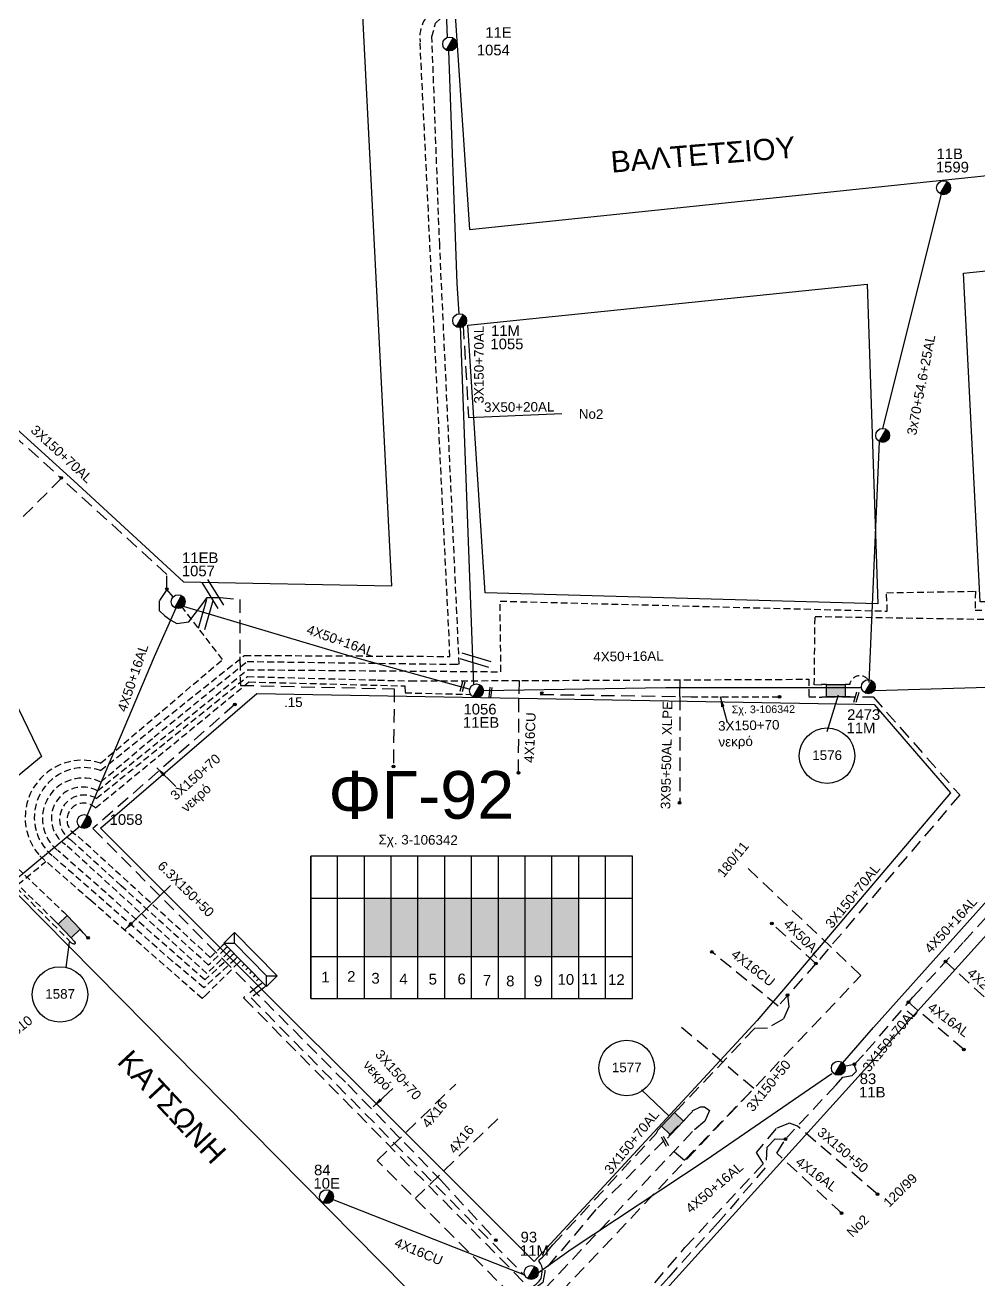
# Model space of a CAD drawing. Header units: millimetres. Extents: x 751 to 1825, y 360 to 872.
# Drawn here: x 1026.2 to 1115.8, y 425.4 to 543.4 of the extents above; entities that cross this region are included whole.
import ezdxf

# ---------------------------------------------------------------- set-up
doc = ezdxf.new("R2010")
doc.units = ezdxf.units.MM
doc.linetypes.add('DASHED', pattern=[19.05, 12.7, -6.35])
for name, color, linetype in [('Link Box 4 Διευθύνσεων', 7, 'Continuous'), ('Άγνωστα', 7, 'Continuous'), ('Ασφαλειοκιβώτια Χ.Τ 12 αναχωρήσεων', 7, 'Continuous'), ('Γυμνά εναέρια ΧΤ (3Φ)   4x16CU', 7, 'Continuous'), ('Γυμνά εναέρια ΧΤ και ΦΟΠ (3Φ)   4x50+16AL', 7, 'Continuous'), ('Επιγραφές - Σχήματα', 7, 'Continuous'), ('Καλώδια ΧΤ   3x150+50AL', 7, 'DASHED'), ('Καλώδια ΧΤ   3x150+50AL XLPE', 7, 'DASHED'), ('Καλώδια ΧΤ   3x150+50CU', 7, 'DASHED'), ('Καλώδια ΧΤ   3x150+70AL', 7, 'DASHED'), ('Καλώδια ΧΤ   3x150AL+50XLPE', 7, 'DASHED'), ('Καλώδια ΧΤ   3x95+50 AL XLPE', 7, 'DASHED'), ('Μηχανική τομή', 7, 'Continuous'), ('Στύλος ΦΜ', 7, 'Continuous'), ('Στύλος ΦΜ @ 1', 7, 'Continuous'), ('Συνδέσεις', 7, 'Continuous'), ('Συνεστραμμένα ΧΤ   3x70+54.6+25 AL', 7, 'SYN_LINE'), ('Τομή', 7, 'Continuous'), ('Υποσταθμός πόλεως', 7, 'Continuous'), ('Υπόβαθρο ΔΕΗ', 7, 'Continuous'), ('Υπόγεια Καλώδια Δικτύου ΧΤ   .15', 7, 'DASHED'), ('Υπόγεια καλώδια Δικτύου ΧΤ και Παρ. ΧΤ - 3X150+70 AL', 7, 'DASHED'), ('Υπόγεια καλώδια Παροχών ΧΤ   4x16AL', 7, 'DASHED'), ('Υπόγεια καλώδια Παροχών ΧΤ   4x16CU', 7, 'DASHED'), ('Υπόγεια καλώδια Παροχών ΧΤ   4x25', 7, 'DASHED'), ('Υπόγεια καλώδια Παροχών ΧΤ   4x50AL', 7, 'DASHED')]:
    doc.layers.add(name, color=color, linetype=linetype)
doc.styles.get("Standard").update_dxf_attribs({"font": 'ARIAL.TTF'})
doc.linetypes.add('SYN_LINE', pattern='A,0.5,-0.0001,["/\\/\\/\\/",Standard,S=0.1,R=0,X=0,Y=-0.05],-0.25', length=0.7501)
doc.dimstyles.new('ISO-25', dxfattribs={"dimtxt": 2.5, "dimasz": 2.5, "dimexe": 1.25, "dimexo": 0.625, "dimtad": 1, "dimtxsty": 'Standard', "dimcen": 2.5, "dimadec": 0, "dimazin": 0, "dimtfac": 1, "dimtmove": 0, "dimatfit": 3, "dimfxl": 1, "dimarcsym": 0})

# ---------------------------------------------------------------- blocks, each defined once
blk = doc.blocks.new('ΥΠΑΡΧΩΝ ΤΣΙΜΕΝΤΕΝΙΟΣ ΣΤΥΛΟΣ')
at = {"layer": 'Στύλος ΦΜ'}
blk.add_hatch(color=256, dxfattribs=at).paths.add_polyline_path([(-1.29, -2.28, 0.574793), (2.62, 0, 0.268822), (1.3, 2.27)])
blk.add_line((-1.29, -2.28), (1.3, 2.27), dxfattribs=at)
blk.add_circle((0, 0), 2.62, dxfattribs=at)
at = {"layer": 'Στύλος ΦΜ', "flags": 4}
for tag, p in [('ΑΡΙΘΜΟΣ', (-4.68, 8.05)), ('ΤΥΠΟΣ', (-4.91, 3.03))]:
    blk.add_attdef(tag, p, '', height=4, dxfattribs=at)
blk = doc.blocks.new('ΜΗΧΑΝΙΚΗ ΤΟΜΗ')
at = {"layer": 'Μηχανική τομή', "ltscale": 40}
for p, q in [((-1.89, 0.78), (1.89, 0.78)), ((1.89, 0), (-1.89, 0))]:
    blk.add_line(p, q, dxfattribs=at)
blk = doc.blocks.new('_ΣΥΝΔΕΣΗ')
at = {"layer": 'Συνδέσεις', "linetype": 'SYN_LINE', "ltscale": 40}
blk.add_hatch(color=256, dxfattribs=at).paths.add_polyline_path([(0.5, -0.01, 1), (-0.5, -0.01, 1)])
at = {"layer": 'Συνδέσεις'}
blk.add_circle((0, -0.01), 0.5, dxfattribs=at)
blk = doc.blocks.new('ΤΟΜΗ')
at = {"layer": 'Τομή', "ltscale": 40}
for p, q in [((-5.68, 0), (5.68, 0)), ((5.68, -2.33), (-5.68, -2.33))]:
    blk.add_line(p, q, dxfattribs=at)
blk = doc.blocks.new('ΥΠΟΣΤΑΘΜΟΣ ΠΟΛΕΩΣ 13 ΑΝΑΧΩΡΗΣΕΩΝ')
at = {"layer": 'Υποσταθμός πόλεως', "ltscale": 40}
for p, q in [((-11.12, -2.82), (-11.12, -4)), ((-9.53, -2.82), (-9.53, -4)), ((-7.77, -2.82), (-7.77, -4)), ((-5.99, -2.82), (-5.99, -4)), ((-4.14, -2.82), (-4.14, -4)), ((-2.3, -2.82), (-2.3, -4)), ((-0.43, -2.82), (-0.43, -4)), ((1.54, -2.82), (1.54, -4)), ((3.43, -2.82), (3.43, -4)), ((5.39, -2.82), (5.39, -4)), ((7.32, -2.82), (7.32, -4)), ((9.32, -2.82), (9.32, -4)), ((11.11, -2.82), (11.11, -4))]:
    blk.add_line(p, q, dxfattribs=at)
blk.add_lwpolyline([(-11.43, 2.82), (11.43, 2.82), (11.43, -2.82), (-11.43, -2.82)], close=True, dxfattribs=at)
for points in [[(-8.62, 0), (-11.43, 2.82)], [(-11.43, -2.82), (-8.62, 0)], [(-8.62, 0), (8.62, 0)], [(8.62, 0), (11.43, 2.82)], [(11.43, -2.82), (8.62, 0)]]:
    blk.add_lwpolyline(points, dxfattribs=at)
at = {"layer": 'Υποσταθμός πόλεως', "linetype": 'SYN_LINE', "ltscale": 40, "flags": 1}
for tag, p in [('ΜΕΤΑΣΧΗΜΑΤΙΣΜΟΣ', (12.22, 1.68)), ('ΙΣΧΥΣ', (12.2, -1.11)), ('ΑΡΙΘΜΟΣ', (12.32, -3.83))]:
    blk.add_attdef(tag, p, '', height=1.8, dxfattribs=at)
blk = doc.blocks.new('LINK BOX 4 ΑΝΑΧΩΡΗΣΕΩΝ')
at = {"layer": 'Link Box 4 Διευθύνσεων', "ltscale": 40}
blk.add_hatch(color=256, dxfattribs=at).paths.add_polyline_path([(-3.54, 0), (-3.54, -4.67), (3.54, -4.67), (3.54, 0)])
for p, q in [((-3.54, 0), (-5.33, 0)), ((5.33, 0), (3.54, 0)), ((-3.54, -4.67), (-5.33, -4.67)), ((5.33, -4.67), (3.54, -4.67))]:
    blk.add_line(p, q, dxfattribs=at)
blk.add_lwpolyline([(-3.54, -4.67), (-3.54, 0), (3.54, 0), (3.54, -4.67)], close=True, dxfattribs=at)

msp = doc.modelspace()

# ---------------------------------------------------------------- hatches: boundary and pattern name
at = {"layer": 'Επιγραφές - Σχήματα'}
h = msp.add_hatch(color=6, dxfattribs=at)
h.dxf.hatch_style = 1
h.paths.add_polyline_path([(1060.59, 461.35), (1058.07, 461.35), (1058.07, 455.85), (1060.59, 455.85)])
h = msp.add_hatch(color=3, dxfattribs=at)
h.dxf.hatch_style = 1
h.paths.add_polyline_path([(1063.11, 461.35), (1060.59, 461.35), (1060.59, 455.85), (1063.11, 455.85)])
h = msp.add_hatch(color=1, dxfattribs=at)
h.dxf.hatch_style = 1
h.paths.add_polyline_path([(1065.63, 461.35), (1063.11, 461.35), (1063.11, 455.85), (1065.63, 455.85)])
h = msp.add_hatch(color=40, dxfattribs=at)
h.dxf.hatch_style = 1
h.paths.add_polyline_path([(1068.15, 461.35), (1065.63, 461.35), (1065.63, 455.85), (1068.15, 455.85)])
h = msp.add_hatch(color=85, dxfattribs=at)
h.dxf.hatch_style = 1
h.paths.add_polyline_path([(1070.67, 461.35), (1068.15, 461.35), (1068.15, 455.85), (1070.67, 455.85)])
h = msp.add_hatch(color=14, dxfattribs=at)
h.dxf.hatch_style = 1
h.paths.add_polyline_path([(1073.19, 461.35), (1070.67, 461.35), (1070.67, 455.85), (1073.19, 455.85)])
h = msp.add_hatch(color=4, dxfattribs=at)
h.dxf.hatch_style = 1
h.paths.add_polyline_path([(1075.71, 461.35), (1073.19, 461.35), (1073.19, 455.85), (1075.71, 455.85)])
h = msp.add_hatch(color=2, dxfattribs=at)
h.dxf.hatch_style = 1
h.paths.add_polyline_path([(1078.23, 461.35), (1075.71, 461.35), (1075.71, 455.85), (1078.23, 455.85)])

# ---------------------------------------------------------------- linework, layer by layer
at = {"layer": 'Άγνωστα', "color": 151, "ltscale": 0.1}
msp.add_lwpolyline([(1067.87, 506.53), (1076.65, 506.93)], dxfattribs=at)
at = {"layer": 'Ασφαλειοκιβώτια Χ.Τ 12 αναχωρήσεων', "ltscale": 40}
for p, q in [((1053.03, 451.9), (1053.03, 465.29)), ((1055.55, 451.9), (1055.55, 465.29)), ((1058.07, 451.9), (1058.07, 465.29)), ((1060.59, 451.9), (1060.59, 465.29)), ((1063.11, 451.9), (1063.11, 465.29)), ((1065.63, 451.9), (1065.63, 465.29)), ((1068.15, 451.9), (1068.15, 465.29)), ((1070.67, 451.9), (1070.67, 465.29)), ((1073.19, 451.9), (1073.19, 465.29)), ((1075.71, 451.9), (1075.71, 465.29)), ((1078.23, 451.9), (1078.23, 465.29)), ((1080.75, 451.9), (1080.75, 465.29)), ((1053.03, 461.35), (1083.27, 461.35)), ((1053.03, 455.85), (1083.27, 455.85))]:
    msp.add_line(p, q, dxfattribs=at)
at = {"layer": 'Ασφαλειοκιβώτια Χ.Τ 12 αναχωρήσεων'}
msp.add_lwpolyline([(1083.27, 451.9), (1083.27, 465.29), (1053.03, 465.29), (1053.03, 451.9)], close=True, dxfattribs=at)
at = {"layer": 'Γυμνά εναέρια ΧΤ (3Φ)   4x16CU', "color": 2, "linetype": 'SYN_LINE', "ltscale": 10}
msp.add_lwpolyline([(1073.17, 425.88), (1055.06, 433.01)], dxfattribs=at)
at = {"layer": 'Γυμνά εναέρια ΧΤ και ΦΟΠ (3Φ)   4x50+16AL', "color": 151, "ltscale": 0.1}
for points in [[(1065.27, 557.47), (1065.85, 542.28)], [(1065.99, 541.02), (1066.76, 519.13), (1066.96, 516.3)], [(1067.07, 515.13), (1068.33, 481.4)]]:
    msp.add_lwpolyline(points, dxfattribs=at)
at = {"layer": 'Γυμνά εναέρια ΧΤ και ΦΟΠ (3Φ)   4x50+16AL', "color": 85, "ltscale": 0.1}
for points in [[(1040.34, 488.6), (1038.32, 484.03), (1031.9, 468.92)], [(1003.62, 445.17), (1013.96, 453.73), (1031.31, 468.11)]]:
    msp.add_lwpolyline(points, dxfattribs=at)
at = {"layer": 'Γυμνά εναέρια ΧΤ και ΦΟΠ (3Φ)   4x50+16AL', "color": 3, "ltscale": 0.1}
for points in [[(1041.05, 488.79), (1057.02, 484.03), (1067.89, 481.01)], [(1106.05, 480.88), (1136.75, 481.76)], [(1069.27, 480.86), (1086.4, 481.15), (1104.75, 481.15)]]:
    msp.add_lwpolyline(points, dxfattribs=at)
at = {"layer": 'Γυμνά εναέρια ΧΤ και ΦΟΠ (3Φ)   4x50+16AL', "color": 2, "ltscale": 0.1}
for points in [[(1103.03, 445.83), (1105.95, 449.17), (1118.22, 462.91), (1136.54, 481.63)], [(1074.45, 426.13), (1077.51, 428.33), (1090.2, 436.73), (1102.02, 444.84)]]:
    msp.add_lwpolyline(points, dxfattribs=at)
at = {"layer": 'Γυμνά εναέρια ΧΤ και ΦΟΠ (3Φ)   4x50+16AL', "color": 30, "linetype": 'DASHED', "ltscale": 0.1}
msp.add_lwpolyline([(1075.03, 426.36), (1075.05, 426.2), (1074.85, 425.2), (1073.59, 424.25), (1067.6, 417.59), (1059.67, 409.07), (1048.53, 396.78), (1048.53, 396.78)], dxfattribs=at)
at = {"layer": 'Επιγραφές - Σχήματα', "color": 1}
for points in [[(1072.61, 480.54), (1072.64, 481.81)], [(1087.72, 480.29), (1087.75, 481.88)], [(1031.64, 458.08), (1032.08, 457.62)]]:
    msp.add_lwpolyline(points, dxfattribs=at)
at = {"layer": 'Επιγραφές - Σχήματα', "color": 7}
for points in [[(1102.6, 480.43), (1101.55, 476.99)], [(1030.03, 454.81), (1030.35, 457.2)], [(1084.13, 443.3), (1086.74, 440.82)]]:
    msp.add_lwpolyline(points, dxfattribs=at)
at = {"layer": 'Επιγραφές - Σχήματα', "ltscale": 0.1}
for centre in [(1101.57, 474.73), (1029.46, 452.28), (1082.73, 445.37)]:
    msp.add_circle(centre, 2.61, dxfattribs=at)
at = {"layer": 'Καλώδια ΧΤ   3x150+50AL', "color": 14, "ltscale": 0.05}
msp.add_lwpolyline([(1045.94, 455.61), (1042.99, 452.9), (1040.01, 455.42), (1028.79, 465.28, -0.8428), (1033.27, 473.35), (1046.8, 484.17), (1066.12, 484.07), (1063.31, 541.88), (1063.31, 541.88, -0.3437), (1065.22, 545.2), (1064.67, 557.61)], format="xyb", dxfattribs=at)
at = {"layer": 'Καλώδια ΧΤ   3x150+50AL', "color": 85, "ltscale": 0.05}
msp.add_lwpolyline([(1045.61, 455.94), (1043.07, 453.64), (1029.25, 465.82, -0.896382), (1033.29, 472.26), (1038.3, 476.5), (1047.04, 483.6), (1066.26, 483.33), (1066.99, 483.33), (1065.15, 522.77), (1064.42, 542.36), (1064.77, 543.64), (1065.45, 544.28), (1066.08, 544.52), (1066.04, 547.03), (1071.68, 547.36)], format="xyb", dxfattribs=at)
at = {"layer": 'Καλώδια ΧΤ   3x150+50AL', "color": 40, "ltscale": 0.05}
msp.add_lwpolyline([(1045.3, 456.25), (1043.26, 454.25), (1029.97, 466.39, -0.959237), (1032.98, 471.43), (1047.09, 482.82), (1070.91, 482.63), (1070.83, 489.27), (1107.23, 488.33), (1107.17, 490.06), (1115.52, 490.2), (1115.48, 488.43), (1123.32, 488.48), (1130.07, 495.56, 0.74196), (1132.24, 497.76)], format="xyb", dxfattribs=at)
at = {"layer": 'Καλώδια ΧΤ   3x150+50AL', "color": 6, "ltscale": 0.05}
msp.add_lwpolyline([(1046.26, 455.28), (1043.16, 452.22), (1042.83, 451.9), (1032.34, 461.12), (1027.56, 465.31, -0.769807), (1033.27, 474.03), (1044.74, 483.78), (1040.56, 489.22)], format="xyb", dxfattribs=at)
at = {"layer": 'Καλώδια ΧΤ   3x150+50AL', "color": 1, "ltscale": 0.05}
for points in [[(1101.07, 481.38), (1100.37, 481.4), (1100.44, 487.83), (1123.34, 487.46), (1125.06, 488.67), (1136.84, 482.49)], [(1023.88, 462.83), (1025.47, 464.17), (1029.81, 460.01)]]:
    msp.add_lwpolyline(points, dxfattribs=at)
msp.add_lwpolyline([(1044.99, 456.57), (1043.43, 455.04), (1035.19, 462.51), (1030.46, 466.81, -0.977207), (1032.87, 470.72), (1047.08, 482.18), (1059.32, 481.85), (1062.4, 481.76), (1096.73, 481.91), (1099.86, 481.93), (1099.87, 480.27), (1101.07, 480.25)], format="xyb", dxfattribs=at)
at = {"layer": 'Καλώδια ΧΤ   3x150+50AL', "color": 3, "ltscale": 0.05}
msp.add_lwpolyline([(1044.71, 456.85), (1043.58, 455.77), (1031.02, 467.27, -1.186446), (1032.78, 469.82), (1047.22, 481.67), (1061.89, 481.3), (1061.9, 480.65), (1068.11, 480.5)], format="xyb", dxfattribs=at)
at = {"layer": 'Καλώδια ΧΤ   3x150+50AL', "color": 7, "ltscale": 0.05}
msp.add_lwpolyline([(1088.8, 480.28), (1097.06, 480.26)], dxfattribs=at)
at = {"layer": 'Καλώδια ΧΤ   3x150+50AL', "color": 6, "ltscale": 0.05}
for points in [[(1028.97, 459.21), (1025.5, 462.61), (1028.12, 464.79)], [(1030.79, 457.3), (1030.89, 457.14), (1030.88, 457.1), (1030.87, 457.07), (1030.85, 457.04), (1030.81, 457.02), (1030.79, 457.02), (1030.75, 457.02), (1030.73, 457.03), (1030.69, 457.04), (1030.66, 457.05), (1030.61, 457.07), (1030.57, 457.11), (1030.52, 457.15), (1025.26, 462.44), (1024.72, 462.02)]]:
    msp.add_lwpolyline(points, dxfattribs=at)
at = {"layer": 'Καλώδια ΧΤ   3x150+50AL', "color": 7, "ltscale": 0.1}
msp.add_lwpolyline([(1143.55, 410.12), (1135.59, 415.55), (1134.73, 416.13), (1130.88, 411), (1129.85, 411.04), (1119.81, 397.65), (1113.66, 389.96), (1114.27, 387.01), (1112.87, 385.08), (1111.04, 384.16), (1107.98, 384.55), (1106.4, 386.5), (1090.9, 386.8), (1088.71, 385.82), (1086.13, 386.16), (1085.03, 386.75), (1072.6, 387.83), (1062, 388.75), (1059.54, 396.61), (1050.99, 397.28), (1076.56, 424.3), (1104.75, 454.07), (1093.83, 464.43)], dxfattribs=at)
at = {"layer": 'Καλώδια ΧΤ   3x150+50AL', "color": 4, "ltscale": 0.1}
for points in [[(1048.3, 453.25), (1046.72, 451.96), (1073.58, 424.69), (1073.95, 424.85), (1074.23, 425.02), (1074.51, 425.31), (1074.68, 425.57), (1074.76, 425.94), (1074.8, 426.19), (1074.81, 426.46), (1074.77, 426.73), (1074.62, 426.99), (1074.52, 427.16), (1074.5, 427.32), (1074.82, 427.56), (1075.16, 427.92), (1075.38, 428.22), (1075.61, 428.5), (1075.79, 428.74), (1085.55, 439.25), (1085.73, 439.62)], [(1059.27, 436.67), (1066.66, 443.85)], [(1088.89, 441.33), (1089.67, 441.7), (1090.06, 441.72), (1090.51, 441.37), (1090.08, 440.36), (1088.93, 439.4), (1073.23, 422.68), (1059.27, 436.67)], [(1062.84, 433.09), (1070.74, 440.71)]]:
    msp.add_lwpolyline(points, dxfattribs=at)
at = {"layer": 'Καλώδια ΧΤ   3x150+50AL', "color": 2, "linetype": 'DASHED', "ltscale": 0.1}
msp.add_lwpolyline([(1106.31, 433.5), (1098.79, 439.89)], dxfattribs=at)
at = {"layer": 'Καλώδια ΧΤ   3x150+50AL', "color": 1, "ltscale": 0.05}
msp.add_arc((1104.66, 481.28), 0.976, 37.4724, 172.3152, dxfattribs=at)
at = {"layer": 'Καλώδια ΧΤ   3x150+50AL XLPE', "color": 151, "linetype": 'DASHED', "ltscale": 0.1}
for points in [[(1104.11, 445.69), (1105.26, 446.9), (1109.64, 452.02), (1114.43, 457.23), (1117.33, 460.42)], [(1096.86, 437.34), (1097.65, 438.68), (1102.43, 443.79), (1103.06, 444.49), (1103.94, 444.65), (1104.33, 445.07), (1104.11, 445.69), (1103.06, 445.48)], [(1058.68, 394.97), (1061.59, 398.49), (1066.85, 404.33), (1073.57, 411.74), (1079.18, 417.92), (1088.2, 428.47), (1095.89, 436.7), (1095.95, 437.92), (1096.68, 438.71), (1097.65, 438.68), (1097.65, 438.68)]]:
    msp.add_lwpolyline(points, dxfattribs=at)
at = {"layer": 'Καλώδια ΧΤ   3x150+50CU', "color": 2, "ltscale": 0.1}
msp.add_lwpolyline([(1048.63, 452.9), (1047.43, 451.96), (1073.14, 425.84)], dxfattribs=at)
at = {"layer": 'Καλώδια ΧΤ   3x150+50CU', "color": 4, "ltscale": 0.1}
msp.add_lwpolyline([(1087.23, 437.49), (1088.18, 436.71), (1094.68, 443.43), (1087.69, 449.36)], dxfattribs=at)
at = {"layer": 'Καλώδια ΧΤ   3x150+70AL', "color": 6, "linetype": 'DASHED', "ltscale": 0.1}
for points in [[(1010.91, 517.64), (1010.91, 517.64), (1010.91, 517.64), (1010.91, 517.64), (1029.58, 500.82)], [(1040.08, 489.67), (1039.49, 490.38), (1039.49, 491.79), (1029.58, 500.82)]]:
    msp.add_lwpolyline(points, dxfattribs=at)
at = {"layer": 'Καλώδια ΧΤ   3x150AL+50XLPE', "color": 2, "linetype": 'DASHED', "ltscale": 0.1}
msp.add_lwpolyline([(1098.79, 439.89), (1098.03, 440.18), (1096.78, 439.68), (1094.91, 437.43), (1095.76, 435.99), (1091.33, 430.82), (1086.68, 425.7), (1079.4, 417.41)], dxfattribs=at)
at = {"layer": 'Καλώδια ΧΤ   3x95+50 AL XLPE', "color": 1, "linetype": 'DASHED', "ltscale": 0.1}
msp.add_lwpolyline([(1087.72, 480.29), (1087.72, 470.29)], dxfattribs=at)
at = {"layer": 'Συνεστραμμένα ΧΤ   3x70+54.6+25 AL', "color": 1, "linetype": 'SYN_LINE', "ltscale": 10}
msp.add_lwpolyline([(1112.29, 527.54), (1106.77, 505.51)], dxfattribs=at)
at = {"layer": 'Συνεστραμμένα ΧΤ   3x70+54.6+25 AL', "color": 1, "linetype": 'Continuous', "ltscale": 0.1}
msp.add_lwpolyline([(1106.48, 504.29), (1105.51, 481.63)], dxfattribs=at)
at = {"layer": 'Υπόβαθρο ΔΕΗ', "ltscale": 0.1}
for points in [[(1065.72, 557.49), (1067.96, 524.21), (1144.85, 532.24), (1148.02, 535.15), (1121.61, 562.42), (1065.72, 557.49)], [(1114.39, 520.13), (1149, 523.69), (1152.6, 519.06), (1122.99, 489.2), (1115.98, 489.2), (1114.39, 520.13)], [(1067.81, 515.22), (1105.35, 519.09), (1106.35, 489.03), (1069.42, 490.04), (1067.81, 515.22)], [(1024.71, 480.89), (1027.71, 474.65), (938.26, 400.62), (923.04, 406.78), (955.4, 480.39), (1024.71, 480.89)], [(1033.27, 467.93), (1047.97, 480.57), (1106, 479.55), (1113.19, 471.25), (1095, 449.82), (1074.05, 427.15), (1033.27, 467.93)]]:
    msp.add_lwpolyline(points, dxfattribs=at)
for points in [[(997.46, 550.29), (984.98, 549.02), (983.45, 544.01), (1000.32, 528.23), (1012.47, 517.13), (1030.76, 500.58), (1041.08, 491.1), (1060.66, 490.72), (1057.29, 556.7), (1030.76, 554.13)], [(1179.27, 484.03), (1110.25, 388.99), (1063.83, 391.65), (1061.99, 397.51), (1140.2, 484.03), (1169.05, 512.39), (1194.14, 504.76), (1194.25, 504.38)], [(979.07, 397.94), (957.5, 399.17), (958.05, 406.34), (978.01, 421.67), (1025.43, 461.73), (1066.93, 419.7), (1042.66, 393.5)]]:
    msp.add_lwpolyline(points, close=True, dxfattribs=at)
at = {"layer": 'Υπόγεια Καλώδια Δικτύου ΧΤ   .15', "color": 6, "linetype": 'DASHED', "ltscale": 0.1}
for points in [[(1029.58, 500.82), (1025.93, 497.15)], [(1039.49, 490.38), (1038.78, 489.29), (1038.78, 488.39), (1039.3, 487.88), (1039.87, 487.47), (1040.45, 487.18), (1041.57, 487.34), (1042.06, 487.98), (1042.78, 488.93), (1043.28, 489.6), (1044.5, 489.6), (1046.37, 489.43), (1046.37, 484.03), (1046.42, 481.35), (1060.88, 481.03), (1060.8, 473.72)]]:
    msp.add_lwpolyline(points, dxfattribs=at)
at = {"layer": 'Υπόγεια καλώδια Δικτύου ΧΤ και Παρ. ΧΤ - 3X150+70 AL', "color": 151, "linetype": 'DASHED', "ltscale": 0.1}
msp.add_lwpolyline([(1067.36, 515.17), (1067.87, 506.53)], dxfattribs=at)
at = {"layer": 'Υπόγεια καλώδια Δικτύου ΧΤ και Παρ. ΧΤ - 3X150+70 AL', "color": 27, "linetype": 'DASHED', "ltscale": 0.1}
msp.add_lwpolyline([(1045.89, 479.54), (1032.55, 467.88), (1056.51, 443.8), (1065.26, 434.82), (1070.37, 429.24)], dxfattribs=at)
at = {"layer": 'Υπόγεια καλώδια Δικτύου ΧΤ και Παρ. ΧΤ - 3X150+70 AL', "color": 4, "linetype": 'DASHED', "ltscale": 0.1}
for points in [[(1101.09, 480.26), (1105.9, 480.26), (1114.04, 471.04), (1100.64, 455.33)], [(1097.84, 452.17), (1097.99, 451.13), (1097.46, 449.96), (1095.96, 449.12), (1094.76, 449.08), (1087.54, 441.47)]]:
    msp.add_lwpolyline(points, dxfattribs=at)
at = {"layer": 'Υπόγεια καλώδια Δικτύου ΧΤ και Παρ. ΧΤ - 3X150+70 AL', "color": 30, "linetype": 'DASHED', "ltscale": 0.1}
msp.add_lwpolyline([(1088.92, 441.27), (1079.84, 432.05), (1075.01, 426.34), (1075.01, 426.34)], dxfattribs=at)
at = {"layer": 'Υπόγεια καλώδια Παροχών ΧΤ   4x16AL', "color": 151, "linetype": 'DASHED', "ltscale": 0.1}
for points in [[(1114.43, 447.09), (1109.23, 451.54)], [(1102.95, 431.71), (1096.86, 437.34)]]:
    msp.add_lwpolyline(points, dxfattribs=at)
at = {"layer": 'Υπόγεια καλώδια Παροχών ΧΤ   4x16CU', "color": 1, "linetype": 'DASHED', "ltscale": 0.1}
msp.add_lwpolyline([(1072.56, 473.11), (1072.61, 480.54), (1072.61, 480.54)], dxfattribs=at)
at = {"layer": 'Υπόγεια καλώδια Παροχών ΧΤ   4x16CU', "color": 7, "linetype": 'DASHED', "ltscale": 0.1}
msp.add_lwpolyline([(1074.61, 480.5), (1088.8, 480.28)], dxfattribs=at)
at = {"layer": 'Υπόγεια καλώδια Παροχών ΧΤ   4x16CU', "color": 4, "linetype": 'DASHED', "ltscale": 0.1}
msp.add_lwpolyline([(1100.53, 455.2), (1100.53, 455.19), (1096.97, 451.19), (1090.75, 456.28)], dxfattribs=at)
at = {"layer": 'Υπόγεια καλώδια Παροχών ΧΤ   4x25', "color": 151, "linetype": 'DASHED', "ltscale": 0.1}
msp.add_lwpolyline([(1117.73, 450.77), (1112.72, 455.37)], dxfattribs=at)
at = {"layer": 'Υπόγεια καλώδια Παροχών ΧΤ   4x50AL', "color": 4, "linetype": 'DASHED', "ltscale": 0.1}
msp.add_lwpolyline([(1100.53, 455.19), (1096.38, 458.95)], dxfattribs=at)

# ---------------------------------------------------------------- block references
at = {"layer": 'Link Box 4 Διευθύνσεων'}
for p, xscale, yscale, zscale, rotation in [((1102.39, 481.43), 0.2499999999999999, 0.2499999999999999, 0.2499999999999999, 0.3558527091869017), ((1030.73, 459.05), 0.2499999999999999, 0.2499999999999999, 0.2499999999999999, 313.4710628939949), ((1086.63, 440.54), 0.25, 0.25, 0.25, 46.33789210479172)]:
    msp.add_blockref('LINK BOX 4 ΑΝΑΧΩΡΗΣΕΩΝ', p, dxfattribs=dict(at, xscale=xscale, yscale=yscale, zscale=zscale, rotation=rotation))
at = {"layer": 'Μηχανική τομή', "ltscale": 0.1}
for p, xscale, yscale, zscale, rotation in [((1067.39, 481.21), 0.2499999999999465, 0.2499999999999465, 0.2499999999999465, 74.04187607939745), ((1069.82, 480.71), -0.2499999999999608, 0.2500000000000077, 0.25, 262.4886903198654)]:
    msp.add_blockref('ΜΗΧΑΝΙΚΗ ΤΟΜΗ', p, dxfattribs=dict(at, xscale=xscale, yscale=yscale, zscale=zscale, rotation=rotation))
at = {"layer": 'Στύλος ΦΜ @ 1', "ltscale": 0.1}
ref = msp.add_blockref('ΥΠΑΡΧΩΝ ΤΣΙΜΕΝΤΕΝΙΟΣ ΣΤΥΛΟΣ', (1066.09, 541.67), dxfattribs=dict(at, xscale=0.25, yscale=0.25, zscale=0.25))
ref.add_attrib('ΤΥΠΟΣ', '1054', (1068.64, 540.6), dxfattribs={"layer": 'Στύλος ΦΜ', "height": 1, "flags": 4})
ref.add_attrib('ΑΡΙΘΜΟΣ', '11E', (1069.44, 542.25), dxfattribs={"layer": 'Στύλος ΦΜ', "height": 1, "flags": 4})
ref = msp.add_blockref('ΥΠΑΡΧΩΝ ΤΣΙΜΕΝΤΕΝΙΟΣ ΣΤΥΛΟΣ', (1112.53, 528.15), dxfattribs=dict(at, xscale=0.25, yscale=0.25, zscale=0.25))
ref.add_attrib('ΤΥΠΟΣ', '1599', (1111.8, 529.59), dxfattribs={"layer": 'Στύλος ΦΜ', "height": 1, "flags": 4})
ref.add_attrib('ΑΡΙΘΜΟΣ', '11B', (1111.86, 530.84), dxfattribs={"layer": 'Στύλος ΦΜ', "height": 1, "flags": 4})
ref = msp.add_blockref('ΥΠΑΡΧΩΝ ΤΣΙΜΕΝΤΕΝΙΟΣ ΣΤΥΛΟΣ', (1067.03, 515.65), dxfattribs=dict(at, xscale=0.25, yscale=0.25, zscale=0.25))
ref.add_attrib('ΤΥΠΟΣ', '1055', (1069.92, 512.96), dxfattribs={"layer": 'Στύλος ΦΜ', "height": 1, "flags": 4})
ref.add_attrib('ΑΡΙΘΜΟΣ', '11M', (1069.98, 514.21), dxfattribs={"layer": 'Στύλος ΦΜ', "height": 1, "flags": 4})
at = {"layer": 'Στύλος ΦΜ @ 1', "ltscale": 0.1, "xscale": 0.25, "yscale": 0.25, "zscale": 0.25}
msp.add_blockref('ΥΠΑΡΧΩΝ ΤΣΙΜΕΝΤΕΝΙΟΣ ΣΤΥΛΟΣ', (1106.8, 504.86), dxfattribs=at)
at = {"layer": 'Στύλος ΦΜ @ 1', "ltscale": 0.1}
ref = msp.add_blockref('ΥΠΑΡΧΩΝ ΤΣΙΜΕΝΤΕΝΙΟΣ ΣΤΥΛΟΣ', (1040.56, 489.22), dxfattribs=dict(at, xscale=0.25, yscale=0.25, zscale=0.25))
ref.add_attrib('ΤΥΠΟΣ', '1057', (1040.91, 491.61), dxfattribs={"layer": 'Στύλος ΦΜ', "height": 1, "flags": 4})
ref.add_attrib('ΑΡΙΘΜΟΣ', '11EB', (1040.93, 492.85), dxfattribs={"layer": 'Στύλος ΦΜ', "height": 1, "flags": 4})
ref = msp.add_blockref('ΥΠΑΡΧΩΝ ΤΣΙΜΕΝΤΕΝΙΟΣ ΣΤΥΛΟΣ', (1068.62, 480.84), dxfattribs=dict(at, xscale=0.25, yscale=0.25, zscale=0.25))
ref.add_attrib('ΤΥΠΟΣ', '11EB', (1067.33, 477.36), dxfattribs={"layer": 'Στύλος ΦΜ', "height": 1, "flags": 4})
ref.add_attrib('ΑΡΙΘΜΟΣ', '1056', (1067.39, 478.61), dxfattribs={"layer": 'Στύλος ΦΜ', "height": 1, "flags": 4})
ref = msp.add_blockref('ΥΠΑΡΧΩΝ ΤΣΙΜΕΝΤΕΝΙΟΣ ΣΤΥΛΟΣ', (1105.45, 481.22), dxfattribs=dict(at, xscale=0.25, yscale=0.25, zscale=0.25))
ref.add_attrib('ΤΥΠΟΣ', '11M', (1103.4, 476.84), dxfattribs={"layer": 'Στύλος ΦΜ', "height": 1, "flags": 4})
ref.add_attrib('ΑΡΙΘΜΟΣ', '2473', (1103.46, 478.1), dxfattribs={"layer": 'Στύλος ΦΜ', "height": 1, "flags": 4})
ref = msp.add_blockref('ΥΠΑΡΧΩΝ ΤΣΙΜΕΝΤΕΝΙΟΣ ΣΤΥΛΟΣ', (1031.73, 468.55), dxfattribs=dict(at, xscale=0.25, yscale=0.25, zscale=0.25))
ref.add_attrib('ΑΡΙΘΜΟΣ', '1058', (1034.12, 468.23), dxfattribs={"layer": 'Στύλος ΦΜ', "height": 1, "flags": 4})
ref = msp.add_blockref('ΥΠΑΡΧΩΝ ΤΣΙΜΕΝΤΕΝΙΟΣ ΣΤΥΛΟΣ', (1102.63, 445.34), dxfattribs=dict(at, xscale=0.25, yscale=0.25, zscale=0.25))
ref.add_attrib('ΤΥΠΟΣ', '11B', (1104.58, 442.59), dxfattribs={"layer": 'Στύλος ΦΜ', "height": 1, "flags": 4})
ref.add_attrib('ΑΡΙΘΜΟΣ', '83', (1104.64, 443.85), dxfattribs={"layer": 'Στύλος ΦΜ', "height": 1, "flags": 4})
at = {"layer": 'Στύλος ΦΜ @ 1', "ltscale": 0.1, "xscale": 0.25, "yscale": 0.25, "zscale": 0.25}
msp.add_blockref('ΥΠΑΡΧΩΝ ΤΣΙΜΕΝΤΕΝΙΟΣ ΣΤΥΛΟΣ', (1054.51, 433.26), dxfattribs=at).add_auto_attribs({'ΤΥΠΟΣ': '10E', 'ΑΡΙΘΜΟΣ': '84'})
at = {"layer": 'Στύλος ΦΜ @ 1', "ltscale": 0.1}
ref = msp.add_blockref('ΥΠΑΡΧΩΝ ΤΣΙΜΕΝΤΕΝΙΟΣ ΣΤΥΛΟΣ', (1073.76, 426.13), dxfattribs=dict(at, xscale=0.25, yscale=0.25, zscale=0.25))
ref.add_attrib('ΤΥΠΟΣ', '11M', (1072.7, 427.7), dxfattribs={"layer": 'Στύλος ΦΜ', "height": 1, "flags": 4})
ref.add_attrib('ΑΡΙΘΜΟΣ', '93', (1072.76, 428.96), dxfattribs={"layer": 'Στύλος ΦΜ', "height": 1, "flags": 4})
at = {"layer": 'Συνδέσεις', "ltscale": 0.1, "xscale": 0.25, "yscale": 0.25, "zscale": 0.25}
for p in [(1029.58, 500.86), (1039.51, 490.41), (1074.74, 480.63), (1097.09, 480.28), (1060.8, 473.72), (1072.56, 473.12), (1087.71, 470.3), (1096.37, 458.96), (1032.09, 457.61), (1090.74, 456.28), (1100.52, 455.2), (1112.72, 455.38), (1097.86, 452.21), (1109.23, 451.55), (1114.43, 447.1), (1104.14, 445.73), (1097.65, 438.68), (1106.31, 433.5), (1102.94, 431.72)]:
    msp.add_blockref('_ΣΥΝΔΕΣΗ', p, dxfattribs=at)
at = {"layer": 'Συνδέσεις', "xscale": 0.25, "yscale": 0.25, "zscale": 0.25}
for p in [(1045.9, 479.56), (1070.44, 429.18)]:
    msp.add_blockref('_ΣΥΝΔΕΣΗ', p, dxfattribs=at)
at = {"layer": 'Τομή', "ltscale": 0.1}
for p, xscale, yscale, zscale, rotation in [((1043.57, 489.8), 0.2499999999999699, 0.2499999999999699, 0.2499999999999699, 121.6720788589948), ((1042.88, 488.09), 0.2500000000000237, 0.2500000000000237, 0.2500000000000237, 74.04230335692108), ((1068.59, 483.99), 0.250000000000044, 0.250000000000044, 0.250000000000044, 343.4254261108603), ((1104.23, 480.26), 0.08750000000000827, 0.08750000000000827, 0.08750000000000827, 74.04230335692108), ((1086.24, 438.42), 0.08750000000000824, 0.08750000000000824, 0.08750000000000824, 119.0423033569211)]:
    msp.add_blockref('ΤΟΜΗ', p, dxfattribs=dict(at, xscale=xscale, yscale=yscale, zscale=zscale, rotation=rotation))
at = {"layer": 'Υποσταθμός πόλεως', "xscale": 0.25, "yscale": 0.25, "zscale": 0.25, "rotation": 314.5812831862399}
msp.add_blockref('ΥΠΟΣΤΑΘΜΟΣ ΠΟΛΕΩΣ 13 ΑΝΑΧΩΡΗΣΕΩΝ', (1047.37, 455.57), dxfattribs=at)

# ---------------------------------------------------------------- texts
at = {"layer": 'Άγνωστα', "color": 7, "ltscale": 0.1, "insert": (1069.32, 507.96), "char_height": 0.9, "width": 84.1859, "attachment_point": 1, "rotation": 0.4012}
msp.add_mtext('3X50+20AL', dxfattribs=at)
at = {"layer": 'Ασφαλειοκιβώτια Χ.Τ 12 αναχωρήσεων'}
for s, height, p in [('1', 1.01, (1054.02, 453.41)), ('2', 1.01, (1056.45, 453.47)), ('3', 1.01, (1058.73, 453.3)), ('4', 1.01, (1061.36, 453.23)), ('5', 1.01, (1064.11, 453.21)), ('6', 1.01, (1066.83, 453.23)), ('7', 1.01, (1069.21, 453.11)), ('8', 1.01, (1071.4, 453.04)), ('9', 1.01, (1074.01, 453.06)), ('10', 1.008, (1076.23, 453.19)), ('11', 1.008, (1078.45, 453.24)), ('12', 1.008, (1080.98, 453.17))]:
    msp.add_text(s, height=height, dxfattribs=at).set_placement(p)
at = {"layer": 'Γυμνά εναέρια ΧΤ (3Φ)   4x16CU', "color": 7, "ltscale": 0.1, "insert": (1061.16, 429.44), "char_height": 0.9, "width": 84.1859, "attachment_point": 1, "rotation": 337.3971}
msp.add_mtext('4X16CU', dxfattribs=at)
at = {"layer": 'Γυμνά εναέρια ΧΤ και ΦΟΠ (3Φ)   4x50+16AL', "color": 7, "ltscale": 0.1, "char_height": 0.9, "width": 84.1859, "attachment_point": 1}
for s, insert, rotation in [('4X50+16AL', (1052.86, 487.08), 340.6031), ('4X50+16AL', (1034.82, 479.07), 71.3342), ('4X50+16AL', (1079.59, 484.49), 0.7334), ('3X150+70\\Pνεκρό', (1091.32, 477.98), 1.2048), ('3X150+70\\Pνεκρό', (1039.73, 471.15), 41.7508), ('4X50+16AL', (1110.65, 456.68), 47.6539), ('3X150+70\\Pνεκρό', (1059.7, 447.19), 311.3527), ('4X50+16AL', (1088.17, 432.33), 40.3059)]:
    msp.add_mtext(s, dxfattribs=dict(at, insert=insert, rotation=rotation))
at = {"layer": 'Επιγραφές - Σχήματα', "ltscale": 0.1, "char_height": 2, "attachment_point": 5}
for s, insert, rotation in [('ΒΑΛΤΕΤΣΙΟΥ', (1089.91, 531.26), 4.7144), ('ΚΑΤΣΩΝΗ', (1039.99, 441.71), 312.9296)]:
    msp.add_mtext(s, dxfattribs=dict(at, insert=insert, rotation=rotation))
at = {"layer": 'Επιγραφές - Σχήματα', "color": 7, "ltscale": 0.1, "insert": (1078.24, 507.34), "char_height": 0.9, "width": 84.1859, "attachment_point": 1, "rotation": 359.1291}
msp.add_mtext('No2', dxfattribs=at)
at = {"layer": 'Επιγραφές - Σχήματα', "ltscale": 0.1, "attachment_point": 1}
for s, insert, char_height, width, rotation in [('Σχ. 3-106342\\P', (1092.6, 479.44), 0.72, 7.4357, 0.3978), ('Σχ. 3-106342', (1059.41, 467.31), 0.9, 7.6836, 359.4824), ('No10', (1024.07, 448.48), 0.9, 2.2669, 39.1146), ('120/99', (1106.77, 432.83), 0.9, 2.2669, 44.7461), ('No2', (1103.32, 430.02), 0.9, 2.2669, 44.7461)]:
    msp.add_mtext(s, dxfattribs=dict(at, insert=insert, char_height=char_height, width=width, rotation=rotation))
at = {"layer": 'Επιγραφές - Σχήματα', "ltscale": 0.1, "char_height": 0.9, "width": 8.5591, "attachment_point": 1}
for s, insert in [('1576', (1100.18, 475.23)), ('1587', (1028.07, 452.78)), ('1577', (1081.34, 445.87))]:
    msp.add_mtext(s, dxfattribs=dict(at, insert=insert))
at = {"layer": 'Επιγραφές - Σχήματα', "insert": (1054.68, 473.29), "char_height": 4.48, "attachment_point": 1}
msp.add_mtext_dynamic_manual_height_columns('ΦΓ-92', width=10.0909, gutter_width=12.5, heights=[0], dxfattribs=at)
at = {"layer": 'Καλώδια ΧΤ   3x150+50AL', "color": 7, "linetype": 'DASHED', "ltscale": 0.1, "insert": (1101.15, 439.86), "char_height": 0.9, "width": 84.1859, "attachment_point": 1, "rotation": 319.5971}
msp.add_mtext('3X150+50', dxfattribs=at)
at = {"layer": 'Καλώδια ΧΤ   3x95+50 AL XLPE', "color": 7, "linetype": 'DASHED', "ltscale": 0.1, "insert": (1085.93, 469.72), "char_height": 0.9, "width": 84.1859, "attachment_point": 1, "rotation": 88.8973}
msp.add_mtext('3X95+50AL XLPE', dxfattribs=at)
at = {"layer": 'Συνεστραμμένα ΧΤ   3x70+54.6+25 AL', "color": 7, "linetype": 'DASHED', "ltscale": 0.1, "insert": (1109.06, 504.99), "char_height": 0.9, "width": 84.1859, "attachment_point": 1, "rotation": 79.0685}
msp.add_mtext('3x70+54.6+25AL', dxfattribs=at)
at = {"layer": 'Υπόγεια Καλώδια Δικτύου ΧΤ   .15', "color": 7, "linetype": 'DASHED', "ltscale": 0.1, "insert": (1050.51, 480.2), "char_height": 0.9, "width": 84.1859, "attachment_point": 1, "rotation": 0.7334}
msp.add_mtext('.15', dxfattribs=at)
at = {"layer": 'Υπόγεια καλώδια Δικτύου ΧΤ και Παρ. ΧΤ - 3X150+70 AL', "color": 7, "linetype": 'DASHED', "ltscale": 0.1, "char_height": 0.9, "width": 84.1859, "attachment_point": 1}
for s, insert, rotation in [('3X150+70AL', (1068.39, 507.86), 89.9765), ('3X150+70AL', (1027.24, 505.91), 317.395), ('180/11', (1091.16, 463.78), 51.0123), ('6.3X150+50', (1039.19, 464.92), 315.2983), ('3X150+70AL', (1101.33, 458.99), 51.0123), ('3X150+70AL', (1104.82, 445.48), 51.0123), ('3X150+50', (1093.9, 441.74), 51.0123), ('4X16', (1063.4, 440.2), 51.0123), ('3X150+70AL', (1080.55, 435.85), 51.0123), ('4X16', (1065.9, 437.8), 51.0123)]:
    msp.add_mtext(s, dxfattribs=dict(at, insert=insert, rotation=rotation))
at = {"layer": 'Υπόγεια καλώδια Παροχών ΧΤ   4x16AL', "color": 7, "linetype": 'DASHED', "ltscale": 0.1, "char_height": 0.9, "width": 84.1859, "attachment_point": 1, "rotation": 323.1532}
for insert in [(1111.49, 451.61), (1099.06, 437.08)]:
    msp.add_mtext('4X16AL', dxfattribs=dict(at, insert=insert))
at = {"layer": 'Υπόγεια καλώδια Παροχών ΧΤ   4x16CU', "color": 7, "linetype": 'DASHED', "ltscale": 0.1, "char_height": 0.9, "width": 84.1859, "attachment_point": 1}
for insert, rotation in [((1073.1, 474.08), 87.8114), ((1093.03, 456.6), 321.9508)]:
    msp.add_mtext('4X16CU', dxfattribs=dict(at, insert=insert, rotation=rotation))
at = {"layer": 'Υπόγεια καλώδια Παροχών ΧΤ   4x25', "color": 7, "linetype": 'DASHED', "ltscale": 0.1, "insert": (1115.27, 454.85), "char_height": 0.9, "width": 84.1859, "attachment_point": 1, "rotation": 317.3773}
msp.add_mtext('4X25', dxfattribs=at)
at = {"layer": 'Υπόγεια καλώδια Παροχών ΧΤ   4x50AL', "color": 7, "linetype": 'DASHED', "ltscale": 0.1, "insert": (1098.04, 459.45), "char_height": 0.9, "width": 84.1859, "attachment_point": 1, "rotation": 315.5804}
msp.add_mtext('4X50AL', dxfattribs=at)

# ---------------------------------------------------------------- leaders
at = {"layer": 'Επιγραφές - Σχήματα', "ltscale": 40}
for points in [[(1091.52, 480.3), (1092.17, 477.86)], [(1038.55, 473.6), (1040.36, 471.83)], [(1035.52, 458.32), (1039.85, 462.54)], [(1058.89, 441.71), (1060.74, 443.43)]]:
    msp.add_leader(points, dimstyle='ISO-25', override={"dimasz": 1, "dimtad": 0}, dxfattribs=at)

doc.saveas('drawing.dxf')
